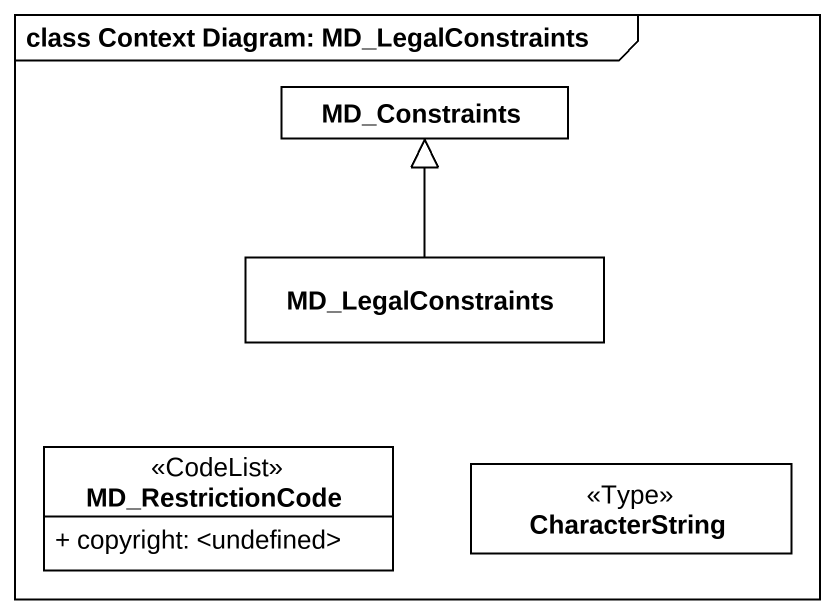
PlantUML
@startuml
mainframe class Context Diagram: MD_LegalConstraints
hide circle
hide empty members
skinparam classAttributeIconSize 0
class MD_Constraints
class MD_LegalConstraints
class MD_RestrictionCode <<CodeList>> {
  + copyright: <undefined>
}
class CharacterString <<Type>>
MD_LegalConstraints -up-|> MD_Constraints
@enduml
